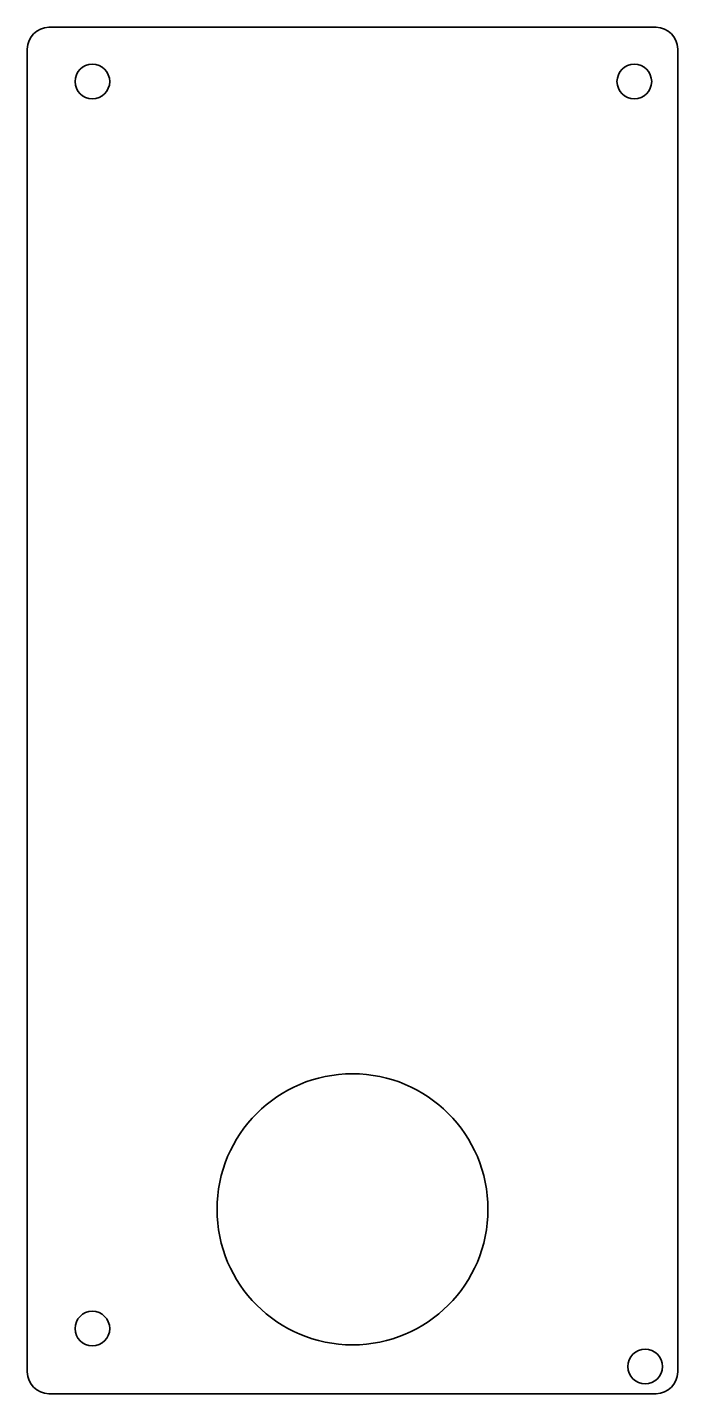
# Model space of a CAD drawing. Header units: inches. Extents: x 0 to 60, y 0 to 126.
import ezdxf

# ---------------------------------------------------------------- set-up
doc = ezdxf.new("R2010")
doc.units = ezdxf.units.IN
doc.header["$MEASUREMENT"] = 0
doc.layers.add('SIMUMAK Visible (ISO)', color=7, linetype='Continuous', lineweight=35)

# ---------------------------------------------------------------- blocks, each defined once
blk = doc.blocks.new('CD-IND-31-TATRAS-01_Sheet_CD-IND-31-TATRAS-01')
at = {"layer": 'SIMUMAK Visible (ISO)'}
for p, q in [((-28, 63), (28, 63)), ((-30, -61), (-30, 61)), ((30, 61), (30, -61)), ((28, -63), (-28, -63))]:
    blk.add_line(p, q, dxfattribs=at)
for centre, radius in [((-24, 58), 1.6), ((26, 58), 1.6), ((0, -46), 12.5), ((-24, -57), 1.6), ((27, -60.5), 1.6)]:
    blk.add_circle(centre, radius, dxfattribs=at)
at = {"layer": 'SIMUMAK Visible (ISO)', "extrusion": (0, 0, -1)}
for centre, start, end in [((28, 61), 0, 90), ((-28, 61), 90, 180), ((28, -61), 270, 360), ((-28, -61), 180, 270)]:
    blk.add_arc(centre, 2, start, end, dxfattribs=at)

msp = doc.modelspace()

# ---------------------------------------------------------------- block references
msp.add_blockref('CD-IND-31-TATRAS-01_Sheet_CD-IND-31-TATRAS-01', (30, 63))

doc.saveas('drawing.dxf')
